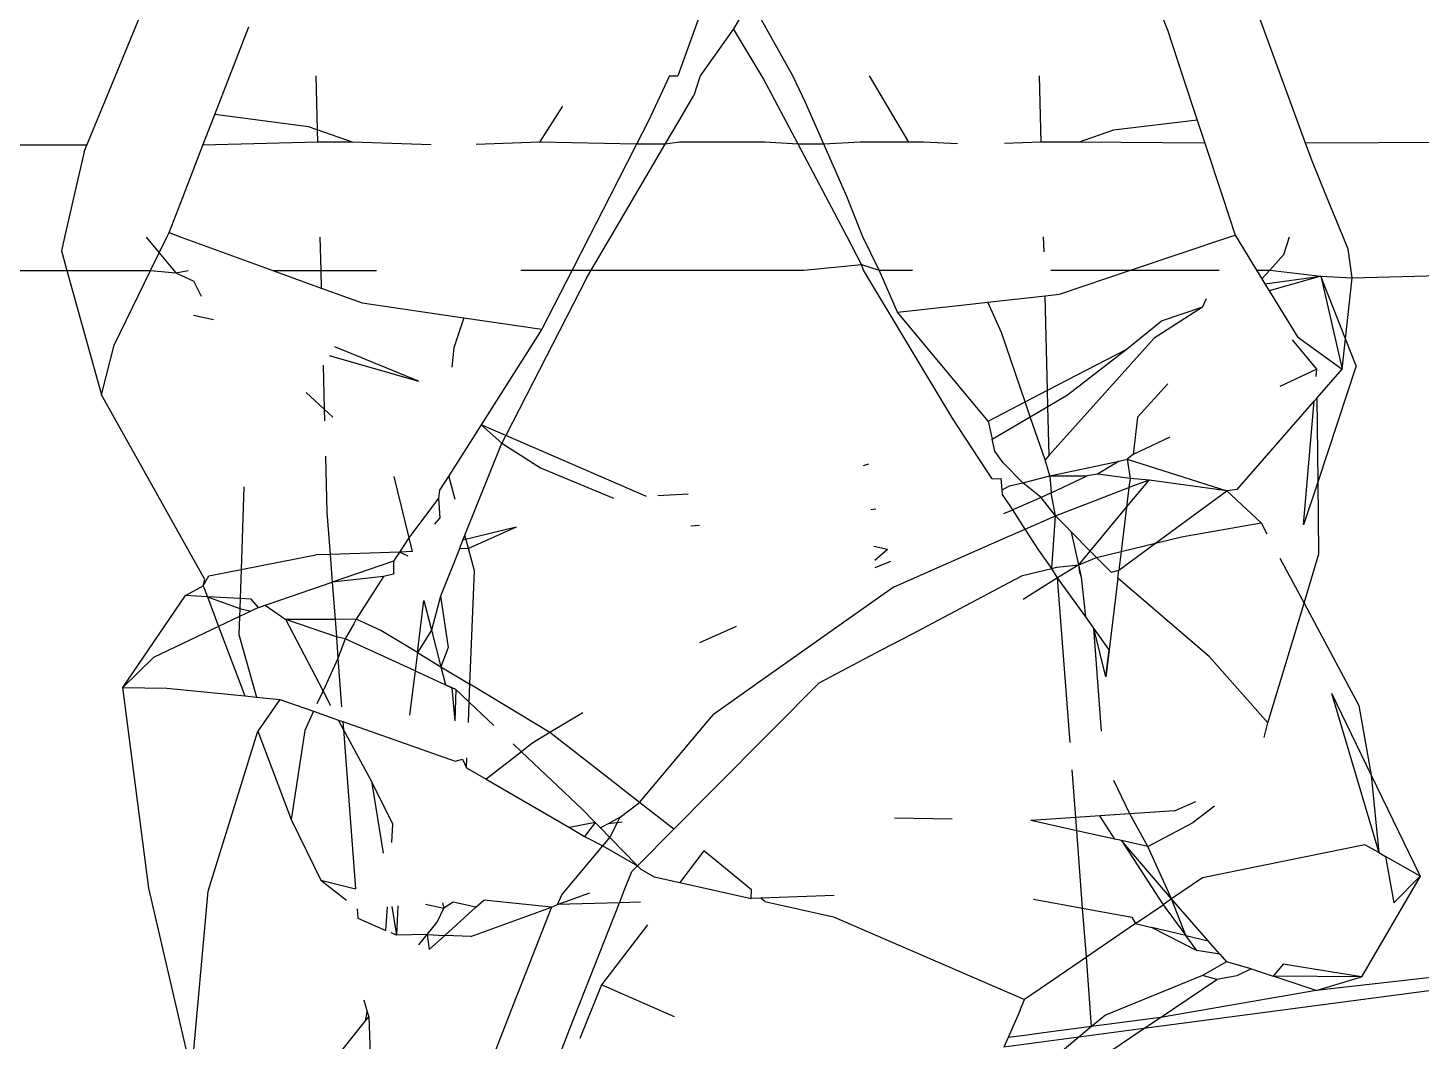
# Model space of a CAD drawing. Header units: inches. Extents: x 3324238 to 135265466, y -1036581 to 20094598.
# Drawn here: x 3354731.2992 to 3354731.6239, y -519086.7821 to -519086.546 of the extents above; entities that cross this region are included whole.
import ezdxf

# ---------------------------------------------------------------- set-up
doc = ezdxf.new("R2010")
doc.units = ezdxf.units.IN
doc.header["$MEASUREMENT"] = 0

msp = doc.modelspace()

# ---------------------------------------------------------------- linework, layer by layer
for p, q in [((3354731.31962, -519086.55722, 0.00267), (3354731.32646, -519086.54055, 0.00267)), ((3354731.4571, -519086.53958, 0.00267), (3354731.45066, -519086.5572, 0.00267)), ((3354731.46764, -519086.53957, 0.00267), (3354731.46364, -519086.54629, 0.00267)), ((3354731.47753, -519086.5572, 0.00267), (3354731.46764, -519086.53957, 0.00267)), ((3354731.56201, -519086.53956, 0.00267), (3354731.5649, -519086.54672, 0.00267)), ((3354731.59126, -519086.55719, 0.00267), (3354731.58482, -519086.53956, 0.00267)), ((3354731.34625, -519086.55722, 0.00267), (3354731.35069, -519086.54577, 0.00267)), ((3354731.46364, -519086.54629, 0.00267), (3354731.45588, -519086.5572, 0.00267)), ((3354731.47062, -519086.55775, 0.00267), (3354731.46364, -519086.54629, 0.00267)), ((3354731.5649, -519086.54672, 0.00267), (3354731.56835, -519086.55719, 0.00267)), ((3354731.31298, -519086.57339, 0.00267), (3354731.31962, -519086.55722, 0.00267)), ((3354731.34277, -519086.56622, 0.00267), (3354731.34625, -519086.55722, 0.00267)), ((3354731.36631, -519086.55722, 0.00267), (3354731.36663, -519086.5698, 0.00267)), ((3354731.44877, -519086.5572, 0.00267), (3354731.44375, -519086.56783, 0.00267)), ((3354731.44877, -519086.5572, 0.00267), (3354731.45066, -519086.5572, 0.00267)), ((3354731.45588, -519086.5572, 0.00267), (3354731.45443, -519086.5618, 0.00267)), ((3354731.47871, -519086.5731, 0.00267), (3354731.47062, -519086.55775, 0.00267)), ((3354731.48046, -519086.56341, 0.00267), (3354731.47753, -519086.5572, 0.00267)), ((3354731.50456, -519086.57265, 0.00267), (3354731.49535, -519086.5572, 0.00267)), ((3354731.5354, -519086.57264, 0.00267), (3354731.53501, -519086.55719, 0.00267)), ((3354731.56835, -519086.55719, 0.00267), (3354731.57176, -519086.56757, 0.00267)), ((3354731.597, -519086.57289, 0.00267), (3354731.59126, -519086.55719, 0.00267)), ((3354731.42382, -519086.5643, 0.00267), (3354731.41847, -519086.57266, 0.00267)), ((3354731.45093, -519086.56774, 0.00267), (3354731.45443, -519086.5618, 0.00267)), ((3354731.48471, -519086.57309, 0.00267), (3354731.48046, -519086.56341, 0.00267)), ((3354731.34001, -519086.57334, 0.00267), (3354731.34277, -519086.56622, 0.00267)), ((3354731.36464, -519086.56911, 0.00267), (3354731.34277, -519086.56622, 0.00267)), ((3354731.44375, -519086.56783, 0.00267), (3354731.44103, -519086.57316, 0.00267)), ((3354731.44775, -519086.57315, 0.00267), (3354731.45093, -519086.56774, 0.00267)), ((3354731.57176, -519086.56757, 0.00267), (3354731.55224, -519086.56989, 0.00267)), ((3354731.57176, -519086.56757, 0.00267), (3354731.57353, -519086.57293, 0.00267)), ((3354731.36663, -519086.5698, 0.00267), (3354731.36464, -519086.56911, 0.00267)), ((3354731.36663, -519086.5698, 0.00267), (3354731.36671, -519086.57267, 0.00267)), ((3354731.37489, -519086.57267, 0.00267), (3354731.36663, -519086.5698, 0.00267)), ((3354731.55224, -519086.56989, 0.00267), (3354731.54421, -519086.57264, 0.00267)), ((3354731.31298, -519086.57339, 0.00267), (3354727.33804, -519086.57319, 0.00267)), ((3354731.31236, -519086.57492, 0.00267), (3354731.31298, -519086.57339, 0.00267)), ((3354731.33536, -519086.58535, 0.00267), (3354731.34001, -519086.57334, 0.00267)), ((3354731.36671, -519086.57267, 0.00267), (3354731.34001, -519086.57334, 0.00267)), ((3354731.37489, -519086.57267, 0.00267), (3354731.36671, -519086.57267, 0.00267)), ((3354731.39317, -519086.57325, 0.00267), (3354731.37489, -519086.57267, 0.00267)), ((3354731.41847, -519086.57266, 0.00267), (3354731.40372, -519086.57323, 0.00267)), ((3354731.44103, -519086.57316, 0.00267), (3354731.41847, -519086.57266, 0.00267)), ((3354731.44103, -519086.57316, 0.00267), (3354731.43481, -519086.58534, 0.00267)), ((3354731.44058, -519086.58534, 0.00267), (3354731.44775, -519086.57315, 0.00267)), ((3354731.44775, -519086.57315, 0.00267), (3354731.44103, -519086.57316, 0.00267)), ((3354731.45105, -519086.57266, 0.00267), (3354731.44775, -519086.57315, 0.00267)), ((3354731.47097, -519086.57265, 0.00267), (3354731.45105, -519086.57266, 0.00267)), ((3354731.47871, -519086.5731, 0.00267), (3354731.47097, -519086.57265, 0.00267)), ((3354731.48471, -519086.57309, 0.00267), (3354731.47871, -519086.5731, 0.00267)), ((3354731.48516, -519086.58533, 0.00267), (3354731.47871, -519086.5731, 0.00267)), ((3354731.49323, -519086.57265, 0.00267), (3354731.48471, -519086.57309, 0.00267)), ((3354731.49009, -519086.58533, 0.00267), (3354731.48471, -519086.57309, 0.00267)), ((3354731.50456, -519086.57265, 0.00267), (3354731.49323, -519086.57265, 0.00267)), ((3354731.50796, -519086.57265, 0.00267), (3354731.50456, -519086.57265, 0.00267)), ((3354731.51591, -519086.57303, 0.00267), (3354731.50796, -519086.57265, 0.00267)), ((3354731.5354, -519086.57264, 0.00267), (3354731.52681, -519086.57301, 0.00267)), ((3354731.54421, -519086.57264, 0.00267), (3354731.5354, -519086.57264, 0.00267)), ((3354731.57353, -519086.57293, 0.00267), (3354731.54421, -519086.57264, 0.00267)), ((3354731.57353, -519086.57293, 0.00267), (3354731.57761, -519086.58532, 0.00267)), ((3354731.66947, -519086.57263, 0.00267), (3354731.597, -519086.57289, 0.00267)), ((3354731.59844, -519086.57682, 0.00267), (3354731.597, -519086.57289, 0.00267)), ((3354731.31236, -519086.57492, 0.00267), (3354731.30994, -519086.58535, 0.00267)), ((3354731.6019, -519086.58532, 0.00267), (3354731.59844, -519086.57682, 0.00267)), ((3354731.30994, -519086.58535, 0.00267), (3354731.30775, -519086.59478, 0.00267)), ((3354731.33212, -519086.59374, 0.00267), (3354731.33536, -519086.58535, 0.00267)), ((3354731.43481, -519086.58534, 0.00267), (3354731.43, -519086.59476, 0.00267)), ((3354731.43504, -519086.59476, 0.00267), (3354731.44058, -519086.58534, 0.00267)), ((3354731.49013, -519086.59475, 0.00267), (3354731.48516, -519086.58533, 0.00267)), ((3354731.49379, -519086.59475, 0.00267), (3354731.49009, -519086.58533, 0.00267)), ((3354731.57761, -519086.58532, 0.00267), (3354731.58058, -519086.59433, 0.00267)), ((3354731.60575, -519086.59474, 0.00267), (3354731.6019, -519086.58532, 0.00267)), ((3354731.33161, -519086.59477, 0.00267), (3354731.33212, -519086.59374, 0.00267)), ((3354731.33212, -519086.59374, 0.00267), (3354731.33496, -519086.59477, 0.00267)), ((3354731.30775, -519086.59478, 0.00267), (3354731.30701, -519086.59796, 0.00267)), ((3354731.32675, -519086.59477, 0.00267), (3354731.32981, -519086.59845, 0.00267)), ((3354731.32981, -519086.59845, 0.00267), (3354731.33161, -519086.59477, 0.00267)), ((3354731.33496, -519086.59477, 0.00267), (3354731.35626, -519086.60253, 0.00267)), ((3354731.36727, -519086.59477, 0.00267), (3354731.36746, -519086.60253, 0.00267)), ((3354731.43, -519086.59476, 0.00267), (3354731.42603, -519086.60252, 0.00267)), ((3354731.43047, -519086.60252, 0.00267), (3354731.43504, -519086.59476, 0.00267)), ((3354731.49349, -519086.60113, 0.00267), (3354731.49013, -519086.59475, 0.00267)), ((3354731.49765, -519086.60251, 0.00267), (3354731.49379, -519086.59475, 0.00267)), ((3354731.53605, -519086.59818, 0.00267), (3354731.53596, -519086.59475, 0.00267)), ((3354731.55623, -519086.60251, 0.00267), (3354731.57935, -519086.59474, 0.00267)), ((3354731.57935, -519086.59474, 0.00267), (3354731.58058, -519086.59433, 0.00267)), ((3354731.58058, -519086.59433, 0.00267), (3354731.58559, -519086.6025, 0.00267)), ((3354731.59194, -519086.59885, 0.00267), (3354731.59325, -519086.59474, 0.00267)), ((3354731.60692, -519086.5976, 0.00267), (3354731.60575, -519086.59474, 0.00267)), ((3354731.30701, -519086.59796, 0.00267), (3354731.30829, -519086.60254, 0.00267)), ((3354731.32782, -519086.60254, 0.00267), (3354731.32981, -519086.59845, 0.00267)), ((3354731.32981, -519086.59845, 0.00267), (3354731.33369, -519086.6031, 0.00267)), ((3354731.59194, -519086.59885, 0.00267), (3354731.58865, -519086.6025, 0.00267)), ((3354731.60786, -519086.60429, 0.00267), (3354731.60692, -519086.5976, 0.00267)), ((3354727.33879, -519086.60306, 0.00267), (3354731.30829, -519086.60254, 0.00267)), ((3354731.30829, -519086.60254, 0.00267), (3354731.31637, -519086.63157, 0.00267)), ((3354731.30829, -519086.60254, 0.00267), (3354731.32782, -519086.60254, 0.00267)), ((3354731.31929, -519086.61997, 0.00267), (3354731.32782, -519086.60254, 0.00267)), ((3354731.32782, -519086.60254, 0.00267), (3354731.33369, -519086.6031, 0.00267)), ((3354731.33369, -519086.6031, 0.00267), (3354731.3366, -519086.60253, 0.00267)), ((3354731.33369, -519086.6031, 0.00267), (3354731.33787, -519086.60503, 0.00267)), ((3354731.35626, -519086.60253, 0.00267), (3354731.36746, -519086.60253, 0.00267)), ((3354731.35626, -519086.60253, 0.00267), (3354731.36757, -519086.60665, 0.00267)), ((3354731.36746, -519086.60253, 0.00267), (3354731.36757, -519086.60665, 0.00267)), ((3354731.36746, -519086.60253, 0.00267), (3354731.38043, -519086.60253, 0.00267)), ((3354731.41413, -519086.60252, 0.00267), (3354731.42603, -519086.60252, 0.00267)), ((3354731.42603, -519086.60252, 0.00267), (3354731.41901, -519086.61627, 0.00267)), ((3354731.42603, -519086.60252, 0.00267), (3354731.43047, -519086.60252, 0.00267)), ((3354731.42941, -519086.60433, 0.00267), (3354731.43047, -519086.60252, 0.00267)), ((3354731.43047, -519086.60252, 0.00267), (3354731.45181, -519086.60252, 0.00267)), ((3354731.45181, -519086.60252, 0.00267), (3354731.48004, -519086.60252, 0.00267)), ((3354731.48004, -519086.60252, 0.00267), (3354731.49349, -519086.60113, 0.00267)), ((3354731.49399, -519086.60251, 0.00267), (3354731.49349, -519086.60113, 0.00267)), ((3354731.49349, -519086.60113, 0.00267), (3354731.49765, -519086.60251, 0.00267)), ((3354731.51482, -519086.63716, 0.00267), (3354731.49399, -519086.60251, 0.00267)), ((3354731.50193, -519086.61225, 0.00267), (3354731.49765, -519086.60251, 0.00267)), ((3354731.49765, -519086.60251, 0.00267), (3354731.5054, -519086.60251, 0.00267)), ((3354731.53764, -519086.60251, 0.00267), (3354731.55623, -519086.60251, 0.00267)), ((3354731.53968, -519086.60806, 0.00267), (3354731.55623, -519086.60251, 0.00267)), ((3354731.55623, -519086.60251, 0.00267), (3354731.57687, -519086.6025, 0.00267)), ((3354731.58559, -519086.6025, 0.00267), (3354731.58865, -519086.6025, 0.00267)), ((3354731.58559, -519086.6025, 0.00267), (3354731.58683, -519086.60452, 0.00267)), ((3354731.58683, -519086.60452, 0.00267), (3354731.58865, -519086.6025, 0.00267)), ((3354731.58753, -519086.60566, 0.00267), (3354731.60057, -519086.6039, 0.00267)), ((3354731.60057, -519086.6039, 0.00267), (3354731.58853, -519086.60728, 0.00267)), ((3354731.58865, -519086.6025, 0.00267), (3354731.60057, -519086.6039, 0.00267)), ((3354731.60057, -519086.6039, 0.00267), (3354731.60554, -519086.62558, 0.00267)), ((3354731.60632, -519086.61846, 0.00267), (3354731.60057, -519086.6039, 0.00267)), ((3354731.60057, -519086.6039, 0.00267), (3354731.60786, -519086.60429, 0.00267)), ((3354731.60786, -519086.60429, 0.00267), (3354731.67088, -519086.60249, 0.00267)), ((3354731.33971, -519086.60864, 0.00267), (3354731.33787, -519086.60503, 0.00267)), ((3354731.36757, -519086.60665, 0.00267), (3354731.37713, -519086.61013, 0.00267)), ((3354731.42941, -519086.60433, 0.00267), (3354731.4106, -519086.64101, 0.00267)), ((3354731.58683, -519086.60452, 0.00267), (3354731.58753, -519086.60566, 0.00267)), ((3354731.58753, -519086.60566, 0.00267), (3354731.58853, -519086.60728, 0.00267)), ((3354731.60632, -519086.61846, 0.00267), (3354731.60786, -519086.60429, 0.00267)), ((3354731.37713, -519086.61013, 0.00267), (3354731.40084, -519086.61361, 0.00267)), ((3354731.51674, -519086.61061, 0.00267), (3354731.52293, -519086.60992, 0.00267)), ((3354731.52293, -519086.60992, 0.00267), (3354731.53631, -519086.60844, 0.00267)), ((3354731.52611, -519086.61701, 0.00267), (3354731.52293, -519086.60992, 0.00267)), ((3354731.53631, -519086.60844, 0.00267), (3354731.53968, -519086.60806, 0.00267)), ((3354731.53687, -519086.63046, 0.00267), (3354731.53631, -519086.60844, 0.00267)), ((3354731.57297, -519086.61109, 0.00267), (3354731.57388, -519086.60907, 0.00267)), ((3354731.58853, -519086.60728, 0.00267), (3354731.59512, -519086.61802, 0.00267)), ((3354731.34246, -519086.61405, 0.00267), (3354731.33781, -519086.61307, 0.00267)), ((3354731.40084, -519086.61361, 0.00267), (3354731.39848, -519086.62057, 0.00267)), ((3354731.40084, -519086.61361, 0.00267), (3354731.41901, -519086.61627, 0.00267)), ((3354731.50193, -519086.61225, 0.00267), (3354731.51674, -519086.61061, 0.00267)), ((3354731.523, -519086.63765, 0.00267), (3354731.50193, -519086.61225, 0.00267)), ((3354731.57297, -519086.61109, 0.00267), (3354731.56171, -519086.61836, 0.00267)), ((3354731.57297, -519086.61109, 0.00267), (3354731.56332, -519086.61435, 0.00267)), ((3354731.41901, -519086.61627, 0.00267), (3354731.40489, -519086.63854, 0.00267)), ((3354731.55516, -519086.62098, 0.00267), (3354731.56332, -519086.61435, 0.00267)), ((3354731.31637, -519086.63157, 0.00267), (3354731.31929, -519086.61997, 0.00267)), ((3354731.53165, -519086.63316, 0.00267), (3354731.52611, -519086.61701, 0.00267)), ((3354731.56171, -519086.61836, 0.00267), (3354731.53725, -519086.64563, 0.00267)), ((3354731.59964, -519086.62559, 0.00267), (3354731.59392, -519086.61872, 0.00267)), ((3354731.59512, -519086.61802, 0.00267), (3354731.60554, -519086.62558, 0.00267)), ((3354731.60554, -519086.62558, 0.00267), (3354731.60632, -519086.61846, 0.00267)), ((3354731.60881, -519086.62479, 0.00267), (3354731.60632, -519086.61846, 0.00267)), ((3354731.36945, -519086.62237, 0.00267), (3354731.39028, -519086.62835, 0.00267)), ((3354731.39028, -519086.62835, 0.00267), (3354731.37072, -519086.62035, 0.00267)), ((3354731.39848, -519086.62057, 0.00267), (3354731.39802, -519086.6251, 0.00267)), ((3354731.53687, -519086.63046, 0.00267), (3354731.55516, -519086.62098, 0.00267)), ((3354731.54152, -519086.63155, 0.00267), (3354731.55516, -519086.62098, 0.00267)), ((3354731.36802, -519086.62465, 0.00267), (3354731.36828, -519086.63491, 0.00267)), ((3354731.59964, -519086.62559, 0.00267), (3354731.59099, -519086.62957, 0.00267)), ((3354731.5995, -519086.62723, 0.00267), (3354731.59964, -519086.62559, 0.00267)), ((3354731.59971, -519086.63225, 0.00267), (3354731.60554, -519086.62558, 0.00267)), ((3354731.60881, -519086.62479, 0.00267), (3354731.59992, -519086.65168, 0.00267)), ((3354731.55785, -519086.63673, 0.00267), (3354731.56487, -519086.62894, 0.00267)), ((3354731.34041, -519086.67455, 0.00267), (3354731.31637, -519086.63157, 0.00267)), ((3354731.36828, -519086.63491, 0.00267), (3354731.36403, -519086.631, 0.00267)), ((3354731.53165, -519086.63316, 0.00267), (3354731.53687, -519086.63046, 0.00267)), ((3354731.53696, -519086.63422, 0.00267), (3354731.53687, -519086.63046, 0.00267)), ((3354731.53696, -519086.63422, 0.00267), (3354731.54152, -519086.63155, 0.00267)), ((3354731.58103, -519086.65363, 0.00267), (3354731.59901, -519086.63305, 0.00267)), ((3354731.59656, -519086.66182, 0.00267), (3354731.59901, -519086.63305, 0.00267)), ((3354731.59901, -519086.63305, 0.00267), (3354731.59971, -519086.63225, 0.00267)), ((3354731.59992, -519086.65168, 0.00267), (3354731.59971, -519086.63225, 0.00267)), ((3354731.36828, -519086.63491, 0.00267), (3354731.36835, -519086.63757, 0.00267)), ((3354731.37029, -519086.63675, 0.00267), (3354731.36828, -519086.63491, 0.00267)), ((3354731.523, -519086.63765, 0.00267), (3354731.53165, -519086.63316, 0.00267)), ((3354731.53285, -519086.63663, 0.00267), (3354731.53165, -519086.63316, 0.00267)), ((3354731.53285, -519086.63663, 0.00267), (3354731.53696, -519086.63422, 0.00267)), ((3354731.53725, -519086.64563, 0.00267), (3354731.53696, -519086.63422, 0.00267)), ((3354731.40489, -519086.63854, 0.00267), (3354731.39735, -519086.65044, 0.00267)), ((3354731.40489, -519086.63854, 0.00267), (3354731.40969, -519086.64279, 0.00267)), ((3354731.4106, -519086.64101, 0.00267), (3354731.40489, -519086.63854, 0.00267)), ((3354731.52399, -519086.65113, 0.00267), (3354731.51482, -519086.63716, 0.00267)), ((3354731.523, -519086.63765, 0.00267), (3354731.52396, -519086.64184, 0.00267)), ((3354731.52396, -519086.64184, 0.00267), (3354731.53285, -519086.63663, 0.00267)), ((3354731.5363, -519086.64669, 0.00267), (3354731.53285, -519086.63663, 0.00267)), ((3354731.55785, -519086.63673, 0.00267), (3354731.55679, -519086.64543, 0.00267)), ((3354731.40107, -519086.66423, 0.00267), (3354731.40969, -519086.64279, 0.00267)), ((3354731.4106, -519086.64101, 0.00267), (3354731.40969, -519086.64279, 0.00267)), ((3354731.40969, -519086.64279, 0.00267), (3354731.41869, -519086.64854, 0.00267)), ((3354731.4434, -519086.65521, 0.00267), (3354731.4106, -519086.64101, 0.00267)), ((3354731.52461, -519086.64463, 0.00267), (3354731.52396, -519086.64184, 0.00267)), ((3354731.56539, -519086.6414, 0.00267), (3354731.55679, -519086.64543, 0.00267)), ((3354731.36856, -519086.64585, 0.00267), (3354731.36889, -519086.65899, 0.00267)), ((3354731.52656, -519086.64741, 0.00267), (3354731.52461, -519086.64463, 0.00267)), ((3354731.53725, -519086.64563, 0.00267), (3354731.5363, -519086.64669, 0.00267)), ((3354731.55679, -519086.64543, 0.00267), (3354731.55541, -519086.64655, 0.00267)), ((3354731.41869, -519086.64854, 0.00267), (3354731.43573, -519086.6556, 0.00267)), ((3354731.49513, -519086.64766, 0.00267), (3354731.49389, -519086.64808, 0.00267)), ((3354731.53114, -519086.65204, 0.00267), (3354731.52656, -519086.64741, 0.00267)), ((3354731.53737, -519086.65045, 0.00267), (3354731.5363, -519086.64669, 0.00267)), ((3354731.53737, -519086.65045, 0.00267), (3354731.55352, -519086.64697, 0.00267)), ((3354731.55352, -519086.64697, 0.00267), (3354731.54852, -519086.65006, 0.00267)), ((3354731.55352, -519086.64697, 0.00267), (3354731.55541, -519086.64655, 0.00267)), ((3354731.55541, -519086.64655, 0.00267), (3354731.55611, -519086.65103, 0.00267)), ((3354731.55541, -519086.64655, 0.00267), (3354731.57865, -519086.65389, 0.00267)), ((3354731.38449, -519086.6506, 0.00267), (3354731.38796, -519086.66484, 0.00267)), ((3354731.39735, -519086.65044, 0.00267), (3354731.39512, -519086.65376, 0.00267)), ((3354731.39882, -519086.6559, 0.00267), (3354731.39735, -519086.65044, 0.00267)), ((3354731.52399, -519086.65113, 0.00267), (3354731.52609, -519086.65102, 0.00267)), ((3354731.52629, -519086.65365, 0.00267), (3354731.52609, -519086.65102, 0.00267)), ((3354731.52798, -519086.65276, 0.00267), (3354731.53114, -519086.65204, 0.00267)), ((3354731.53114, -519086.65204, 0.00267), (3354731.53737, -519086.65045, 0.00267)), ((3354731.53539, -519086.65549, 0.00267), (3354731.53114, -519086.65204, 0.00267)), ((3354731.53737, -519086.65045, 0.00267), (3354731.54612, -519086.65045, 0.00267)), ((3354731.53737, -519086.65045, 0.00267), (3354731.53768, -519086.65441, 0.00267)), ((3354731.53768, -519086.65441, 0.00267), (3354731.54612, -519086.65045, 0.00267)), ((3354731.54852, -519086.65006, 0.00267), (3354731.54612, -519086.65045, 0.00267)), ((3354731.55611, -519086.65103, 0.00267), (3354731.54852, -519086.65006, 0.00267)), ((3354731.5553, -519086.65769, 0.00267), (3354731.56053, -519086.65139, 0.00267)), ((3354731.55611, -519086.65103, 0.00267), (3354731.55585, -519086.65317, 0.00267)), ((3354731.56053, -519086.65139, 0.00267), (3354731.55585, -519086.65317, 0.00267)), ((3354731.56053, -519086.65139, 0.00267), (3354731.55611, -519086.65103, 0.00267)), ((3354731.57865, -519086.65389, 0.00267), (3354731.56053, -519086.65139, 0.00267)), ((3354731.59992, -519086.65168, 0.00267), (3354731.59656, -519086.66182, 0.00267)), ((3354731.6001, -519086.66861, 0.00267), (3354731.59992, -519086.65168, 0.00267)), ((3354731.34957, -519086.65294, 0.00267), (3354731.34891, -519086.67226, 0.00267)), ((3354731.39493, -519086.6556, 0.00267), (3354731.38796, -519086.66484, 0.00267)), ((3354731.39512, -519086.65376, 0.00267), (3354731.39493, -519086.6556, 0.00267)), ((3354731.39493, -519086.6556, 0.00267), (3354731.39523, -519086.66024, 0.00267)), ((3354731.45313, -519086.65472, 0.00267), (3354731.44607, -519086.65508, 0.00267)), ((3354731.52629, -519086.65365, 0.00267), (3354731.52798, -519086.65276, 0.00267)), ((3354731.52637, -519086.65476, 0.00267), (3354731.52629, -519086.65365, 0.00267)), ((3354731.52874, -519086.65836, 0.00267), (3354731.52637, -519086.65476, 0.00267)), ((3354731.53539, -519086.65549, 0.00267), (3354731.52874, -519086.65836, 0.00267)), ((3354731.53768, -519086.65441, 0.00267), (3354731.53539, -519086.65549, 0.00267)), ((3354731.53871, -519086.6597, 0.00267), (3354731.53539, -519086.65549, 0.00267)), ((3354731.53871, -519086.6597, 0.00267), (3354731.53768, -519086.65441, 0.00267)), ((3354731.53871, -519086.6597, 0.00267), (3354731.55585, -519086.65317, 0.00267)), ((3354731.55585, -519086.65317, 0.00267), (3354731.5553, -519086.65769, 0.00267)), ((3354731.56202, -519086.66609, 0.00267), (3354731.57865, -519086.65389, 0.00267)), ((3354731.58103, -519086.65363, 0.00267), (3354731.57865, -519086.65389, 0.00267)), ((3354731.58662, -519086.66138, 0.00267), (3354731.57865, -519086.65389, 0.00267)), ((3354731.36889, -519086.65899, 0.00267), (3354731.36963, -519086.66874, 0.00267)), ((3354731.49569, -519086.65824, 0.00267), (3354731.49685, -519086.65814, 0.00267)), ((3354731.52671, -519086.65921, 0.00267), (3354731.52874, -519086.65836, 0.00267)), ((3354731.53166, -519086.66282, 0.00267), (3354731.52874, -519086.65836, 0.00267)), ((3354731.54681, -519086.66793, 0.00267), (3354731.5553, -519086.65769, 0.00267)), ((3354731.5553, -519086.65769, 0.00267), (3354731.55404, -519086.66804, 0.00267)), ((3354731.39403, -519086.66168, 0.00267), (3354731.39523, -519086.66024, 0.00267)), ((3354731.41299, -519086.66237, 0.00267), (3354731.4006, -519086.66539, 0.00267)), ((3354731.41299, -519086.66237, 0.00267), (3354731.40192, -519086.66736, 0.00267)), ((3354731.45369, -519086.66206, 0.00267), (3354731.45573, -519086.66188, 0.00267)), ((3354731.53166, -519086.66282, 0.00267), (3354731.53871, -519086.6597, 0.00267)), ((3354731.53789, -519086.67199, 0.00267), (3354731.53871, -519086.6597, 0.00267)), ((3354731.54105, -519086.66209, 0.00267), (3354731.53871, -519086.6597, 0.00267)), ((3354731.54245, -519086.66351, 0.00267), (3354731.54105, -519086.66209, 0.00267)), ((3354731.56806, -519086.66461, 0.00267), (3354731.58662, -519086.66138, 0.00267)), ((3354731.58662, -519086.66138, 0.00267), (3354731.58799, -519086.66393, 0.00267)), ((3354731.38796, -519086.66484, 0.00267), (3354731.38581, -519086.66817, 0.00267)), ((3354731.38796, -519086.66484, 0.00267), (3354731.38875, -519086.66807, 0.00267)), ((3354731.39978, -519086.66745, 0.00267), (3354731.4006, -519086.66539, 0.00267)), ((3354731.4006, -519086.66539, 0.00267), (3354731.40107, -519086.66423, 0.00267)), ((3354731.40192, -519086.66736, 0.00267), (3354731.40107, -519086.66423, 0.00267)), ((3354731.50114, -519086.6763, 0.00267), (3354731.52714, -519086.66481, 0.00267)), ((3354731.52714, -519086.66481, 0.00267), (3354731.53166, -519086.66282, 0.00267)), ((3354731.53487, -519086.66771, 0.00267), (3354731.53166, -519086.66282, 0.00267)), ((3354731.54681, -519086.66793, 0.00267), (3354731.54245, -519086.66351, 0.00267)), ((3354731.54416, -519086.67113, 0.00267), (3354731.54245, -519086.66351, 0.00267)), ((3354731.56202, -519086.66609, 0.00267), (3354731.56806, -519086.66461, 0.00267)), ((3354731.34891, -519086.67226, 0.00267), (3354731.36634, -519086.66885, 0.00267)), ((3354731.36963, -519086.66874, 0.00267), (3354731.36634, -519086.66885, 0.00267)), ((3354731.38581, -519086.66817, 0.00267), (3354731.36963, -519086.66874, 0.00267)), ((3354731.36963, -519086.66874, 0.00267), (3354731.37013, -519086.67522, 0.00267)), ((3354731.38581, -519086.66817, 0.00267), (3354731.38441, -519086.67033, 0.00267)), ((3354731.38875, -519086.66807, 0.00267), (3354731.38581, -519086.66817, 0.00267)), ((3354731.38784, -519086.66916, 0.00267), (3354731.38581, -519086.66817, 0.00267)), ((3354731.39978, -519086.66745, 0.00267), (3354731.39536, -519086.67844, 0.00267)), ((3354731.40192, -519086.66736, 0.00267), (3354731.39978, -519086.66745, 0.00267)), ((3354731.40331, -519086.67255, 0.00267), (3354731.40192, -519086.66736, 0.00267)), ((3354731.49634, -519086.66681, 0.00267), (3354731.49955, -519086.6675, 0.00267)), ((3354731.49658, -519086.67005, 0.00267), (3354731.49955, -519086.6675, 0.00267)), ((3354731.53789, -519086.67199, 0.00267), (3354731.53487, -519086.66771, 0.00267)), ((3354731.54416, -519086.67113, 0.00267), (3354731.54681, -519086.66793, 0.00267)), ((3354731.54831, -519086.66944, 0.00267), (3354731.54681, -519086.66793, 0.00267)), ((3354731.54831, -519086.66944, 0.00267), (3354731.55404, -519086.66804, 0.00267)), ((3354731.5535, -519086.67241, 0.00267), (3354731.56202, -519086.66609, 0.00267)), ((3354731.55404, -519086.66804, 0.00267), (3354731.5535, -519086.67241, 0.00267)), ((3354731.55404, -519086.66804, 0.00267), (3354731.56202, -519086.66609, 0.00267)), ((3354731.59664, -519086.68005, 0.00267), (3354731.6001, -519086.66861, 0.00267)), ((3354731.38441, -519086.67033, 0.00267), (3354731.37013, -519086.67522, 0.00267)), ((3354731.38441, -519086.67033, 0.00267), (3354731.38442, -519086.67329, 0.00267)), ((3354731.49672, -519086.6718, 0.00267), (3354731.50034, -519086.67027, 0.00267)), ((3354731.53104, -519086.67367, 0.00267), (3354731.53789, -519086.67199, 0.00267)), ((3354731.53789, -519086.67199, 0.00267), (3354731.539, -519086.67172, 0.00267)), ((3354731.53919, -519086.67422, 0.00267), (3354731.53789, -519086.67199, 0.00267)), ((3354731.539, -519086.67172, 0.00267), (3354731.54416, -519086.67113, 0.00267)), ((3354731.54416, -519086.67113, 0.00267), (3354731.53919, -519086.67422, 0.00267)), ((3354731.54416, -519086.67113, 0.00267), (3354731.54831, -519086.66944, 0.00267)), ((3354731.54441, -519086.67296, 0.00267), (3354731.54416, -519086.67113, 0.00267)), ((3354731.54475, -519086.67404, 0.00267), (3354731.54416, -519086.67113, 0.00267)), ((3354731.55168, -519086.67286, 0.00267), (3354731.54831, -519086.66944, 0.00267)), ((3354731.59103, -519086.66959, 0.00267), (3354731.59664, -519086.68005, 0.00267)), ((3354731.34009, -519086.67602, 0.00267), (3354731.34138, -519086.67373, 0.00267)), ((3354731.34009, -519086.67602, 0.00267), (3354731.34041, -519086.67455, 0.00267)), ((3354731.34138, -519086.67373, 0.00267), (3354731.34891, -519086.67226, 0.00267)), ((3354731.34891, -519086.67226, 0.00267), (3354731.34869, -519086.67902, 0.00267)), ((3354731.35293, -519086.6811, 0.00267), (3354731.37013, -519086.67522, 0.00267)), ((3354731.38213, -519086.67386, 0.00267), (3354731.37013, -519086.67522, 0.00267)), ((3354731.37013, -519086.67522, 0.00267), (3354731.37079, -519086.68387, 0.00267)), ((3354731.38213, -519086.67386, 0.00267), (3354731.3757, -519086.68382, 0.00267)), ((3354731.38442, -519086.67329, 0.00267), (3354731.38213, -519086.67386, 0.00267)), ((3354731.40223, -519086.69898, 0.00267), (3354731.40331, -519086.67255, 0.00267)), ((3354731.50523, -519086.68727, 0.00267), (3354731.52794, -519086.6753, 0.00267)), ((3354731.52794, -519086.6753, 0.00267), (3354731.53104, -519086.67367, 0.00267)), ((3354731.53919, -519086.67422, 0.00267), (3354731.53115, -519086.6792, 0.00267)), ((3354731.54582, -519086.68325, 0.00267), (3354731.53919, -519086.67422, 0.00267)), ((3354731.54211, -519086.71256, 0.00267), (3354731.53919, -519086.67422, 0.00267)), ((3354731.54475, -519086.67404, 0.00267), (3354731.54441, -519086.67296, 0.00267)), ((3354731.54582, -519086.68325, 0.00267), (3354731.54475, -519086.67404, 0.00267)), ((3354731.55328, -519086.67423, 0.00267), (3354731.55124, -519086.69095, 0.00267)), ((3354731.55168, -519086.67286, 0.00267), (3354731.5535, -519086.67241, 0.00267)), ((3354731.55328, -519086.67423, 0.00267), (3354731.5535, -519086.67241, 0.00267)), ((3354731.57464, -519086.69258, 0.00267), (3354731.55328, -519086.67423, 0.00267)), ((3354731.3213, -519086.69973, 0.00267), (3354731.33594, -519086.6783, 0.00267)), ((3354731.33594, -519086.6783, 0.00267), (3354731.34009, -519086.67602, 0.00267)), ((3354731.34106, -519086.67859, 0.00267), (3354731.33594, -519086.6783, 0.00267)), ((3354731.34009, -519086.67602, 0.00267), (3354731.34106, -519086.67859, 0.00267)), ((3354731.34869, -519086.67902, 0.00267), (3354731.34106, -519086.67859, 0.00267)), ((3354731.34106, -519086.67859, 0.00267), (3354731.34861, -519086.68132, 0.00267)), ((3354731.34106, -519086.67859, 0.00267), (3354731.34366, -519086.68551, 0.00267)), ((3354731.39536, -519086.67844, 0.00267), (3354731.3933, -519086.68641, 0.00267)), ((3354731.39536, -519086.67844, 0.00267), (3354731.39717, -519086.69042, 0.00267)), ((3354731.50114, -519086.6763, 0.00267), (3354731.49727, -519086.67903, 0.00267)), ((3354731.34861, -519086.68132, 0.00267), (3354731.34855, -519086.68319, 0.00267)), ((3354731.34869, -519086.67902, 0.00267), (3354731.34861, -519086.68132, 0.00267)), ((3354731.34861, -519086.68132, 0.00267), (3354731.35118, -519086.68193, 0.00267)), ((3354731.35124, -519086.67917, 0.00267), (3354731.34869, -519086.67902, 0.00267)), ((3354731.35293, -519086.6811, 0.00267), (3354731.35118, -519086.68193, 0.00267)), ((3354731.35293, -519086.6811, 0.00267), (3354731.35124, -519086.67917, 0.00267)), ((3354731.35293, -519086.6811, 0.00267), (3354731.35452, -519086.68055, 0.00267)), ((3354731.35452, -519086.68055, 0.00267), (3354731.35931, -519086.68386, 0.00267)), ((3354731.39001, -519086.6916, 0.00267), (3354731.39152, -519086.67949, 0.00267)), ((3354731.39152, -519086.67949, 0.00267), (3354731.3933, -519086.68641, 0.00267)), ((3354731.49727, -519086.67903, 0.00267), (3354731.46915, -519086.69883, 0.00267)), ((3354731.58821, -519086.70796, 0.00267), (3354731.59664, -519086.68005, 0.00267)), ((3354731.59664, -519086.68005, 0.00267), (3354731.60945, -519086.70392, 0.00267)), ((3354731.34855, -519086.68319, 0.00267), (3354731.34366, -519086.68551, 0.00267)), ((3354731.34855, -519086.68319, 0.00267), (3354731.3484, -519086.68741, 0.00267)), ((3354731.35118, -519086.68193, 0.00267), (3354731.34855, -519086.68319, 0.00267)), ((3354731.36801, -519086.7005, 0.00267), (3354731.35931, -519086.68386, 0.00267)), ((3354731.37079, -519086.68387, 0.00267), (3354731.35931, -519086.68386, 0.00267)), ((3354731.3711, -519086.68793, 0.00267), (3354731.35931, -519086.68386, 0.00267)), ((3354731.3757, -519086.68382, 0.00267), (3354731.37079, -519086.68387, 0.00267)), ((3354731.37079, -519086.68387, 0.00267), (3354731.3711, -519086.68793, 0.00267)), ((3354731.37519, -519086.68493, 0.00267), (3354731.37315, -519086.68841, 0.00267)), ((3354731.3757, -519086.68382, 0.00267), (3354731.37519, -519086.68493, 0.00267)), ((3354731.38147, -519086.68644, 0.00267), (3354731.3757, -519086.68382, 0.00267)), ((3354731.54768, -519086.68589, 0.00267), (3354731.54582, -519086.68325, 0.00267)), ((3354731.34366, -519086.68551, 0.00267), (3354731.32847, -519086.69276, 0.00267)), ((3354731.34366, -519086.68551, 0.00267), (3354731.34974, -519086.70169, 0.00267)), ((3354731.3484, -519086.68741, 0.00267), (3354731.35251, -519086.70197, 0.00267)), ((3354731.3711, -519086.68793, 0.00267), (3354731.37148, -519086.69297, 0.00267)), ((3354731.37315, -519086.68841, 0.00267), (3354731.3711, -519086.68793, 0.00267)), ((3354731.39001, -519086.6916, 0.00267), (3354731.38147, -519086.68644, 0.00267)), ((3354731.3933, -519086.68641, 0.00267), (3354731.39001, -519086.6916, 0.00267)), ((3354731.3933, -519086.68641, 0.00267), (3354731.39547, -519086.6949, 0.00267)), ((3354731.46432, -519086.68552, 0.00267), (3354731.45577, -519086.68934, 0.00267)), ((3354731.49818, -519086.69099, 0.00267), (3354731.50523, -519086.68727, 0.00267)), ((3354731.55048, -519086.69722, 0.00267), (3354731.54768, -519086.68589, 0.00267)), ((3354731.54946, -519086.70995, 0.00267), (3354731.54768, -519086.68589, 0.00267)), ((3354731.55124, -519086.69095, 0.00267), (3354731.54768, -519086.68589, 0.00267)), ((3354731.37315, -519086.68841, 0.00267), (3354731.37148, -519086.69297, 0.00267)), ((3354731.38947, -519086.69588, 0.00267), (3354731.37315, -519086.68841, 0.00267)), ((3354731.39001, -519086.6916, 0.00267), (3354731.38947, -519086.69588, 0.00267)), ((3354731.39001, -519086.6916, 0.00267), (3354731.39547, -519086.6949, 0.00267)), ((3354731.39717, -519086.69042, 0.00267), (3354731.39547, -519086.6949, 0.00267)), ((3354731.48366, -519086.69864, 0.00267), (3354731.49818, -519086.69099, 0.00267)), ((3354731.55124, -519086.69095, 0.00267), (3354731.55048, -519086.69722, 0.00267)), ((3354731.55048, -519086.69722, 0.00267), (3354731.55124, -519086.69095, 0.00267)), ((3354731.32847, -519086.69276, 0.00267), (3354731.3213, -519086.69973, 0.00267)), ((3354731.37148, -519086.69297, 0.00267), (3354731.36801, -519086.7005, 0.00267)), ((3354731.37148, -519086.69297, 0.00267), (3354731.37234, -519086.70428, 0.00267)), ((3354731.58821, -519086.70796, 0.00267), (3354731.57464, -519086.69258, 0.00267)), ((3354731.38947, -519086.69588, 0.00267), (3354731.38817, -519086.70622, 0.00267)), ((3354731.38947, -519086.69588, 0.00267), (3354731.39656, -519086.69913, 0.00267)), ((3354731.39547, -519086.6949, 0.00267), (3354731.39656, -519086.69913, 0.00267)), ((3354731.39547, -519086.6949, 0.00267), (3354731.40223, -519086.69898, 0.00267)), ((3354731.3213, -519086.69973, 0.00267), (3354731.33162, -519086.69989, 0.00267)), ((3354731.3274, -519086.74653, 0.00267), (3354731.3213, -519086.69973, 0.00267)), ((3354731.33162, -519086.69989, 0.00267), (3354731.34974, -519086.70169, 0.00267)), ((3354731.36801, -519086.7005, 0.00267), (3354731.36659, -519086.70357, 0.00267)), ((3354731.36982, -519086.70397, 0.00267), (3354731.36801, -519086.7005, 0.00267)), ((3354731.39656, -519086.69913, 0.00267), (3354731.39801, -519086.69979, 0.00267)), ((3354731.39893, -519086.70022, 0.00267), (3354731.39656, -519086.69913, 0.00267)), ((3354731.39801, -519086.69979, 0.00267), (3354731.3987, -519086.70751, 0.00267)), ((3354731.39893, -519086.70022, 0.00267), (3354731.3987, -519086.70751, 0.00267)), ((3354731.40206, -519086.70317, 0.00267), (3354731.39893, -519086.70022, 0.00267)), ((3354731.40206, -519086.70317, 0.00267), (3354731.40223, -519086.69898, 0.00267)), ((3354731.42084, -519086.71022, 0.00267), (3354731.40223, -519086.69898, 0.00267)), ((3354731.46915, -519086.69883, 0.00267), (3354731.45899, -519086.706, 0.00267)), ((3354731.47299, -519086.70938, 0.00267), (3354731.48366, -519086.69864, 0.00267)), ((3354731.60306, -519086.70107, 0.00267), (3354731.61231, -519086.72016, 0.00267)), ((3354731.60306, -519086.70107, 0.00267), (3354731.61407, -519086.7382, 0.00267)), ((3354731.34974, -519086.70169, 0.00267), (3354731.35251, -519086.70197, 0.00267)), ((3354731.35251, -519086.70197, 0.00267), (3354731.35796, -519086.70252, 0.00267)), ((3354731.35796, -519086.70252, 0.00267), (3354731.35283, -519086.70991, 0.00267)), ((3354731.35796, -519086.70252, 0.00267), (3354731.3658, -519086.70528, 0.00267)), ((3354731.40187, -519086.7079, 0.00267), (3354731.40206, -519086.70317, 0.00267)), ((3354731.40784, -519086.70863, 0.00267), (3354731.40206, -519086.70317, 0.00267)), ((3354731.60945, -519086.70392, 0.00267), (3354731.61231, -519086.72016, 0.00267)), ((3354731.3658, -519086.70528, 0.00267), (3354731.36372, -519086.70979, 0.00267)), ((3354731.3658, -519086.70528, 0.00267), (3354731.37157, -519086.70731, 0.00267)), ((3354731.37274, -519086.70956, 0.00267), (3354731.37157, -519086.70731, 0.00267)), ((3354731.37157, -519086.70731, 0.00267), (3354731.3726, -519086.70768, 0.00267)), ((3354731.3726, -519086.70768, 0.00267), (3354731.37274, -519086.70956, 0.00267)), ((3354731.3726, -519086.70768, 0.00267), (3354731.39882, -519086.71692, 0.00267)), ((3354731.42852, -519086.70562, 0.00267), (3354731.42084, -519086.71022, 0.00267)), ((3354731.4572, -519086.70812, 0.00267), (3354731.45899, -519086.706, 0.00267)), ((3354731.34124, -519086.7472, 0.00267), (3354731.35283, -519086.70991, 0.00267)), ((3354731.35283, -519086.70991, 0.00267), (3354731.36055, -519086.73047, 0.00267)), ((3354731.36372, -519086.70979, 0.00267), (3354731.36055, -519086.73047, 0.00267)), ((3354731.37274, -519086.70956, 0.00267), (3354731.37557, -519086.74662, 0.00267)), ((3354731.37929, -519086.7216, 0.00267), (3354731.37274, -519086.70956, 0.00267)), ((3354731.42084, -519086.71022, 0.00267), (3354731.41667, -519086.71279, 0.00267)), ((3354731.43381, -519086.72034, 0.00267), (3354731.42084, -519086.71022, 0.00267)), ((3354731.44173, -519086.72652, 0.00267), (3354731.4572, -519086.70812, 0.00267)), ((3354731.45841, -519086.72405, 0.00267), (3354731.47299, -519086.70938, 0.00267)), ((3354731.58737, -519086.71138, 0.00267), (3354731.58821, -519086.70796, 0.00267)), ((3354731.41425, -519086.71469, 0.00267), (3354731.41228, -519086.71283, 0.00267)), ((3354731.41667, -519086.71279, 0.00267), (3354731.41425, -519086.71469, 0.00267)), ((3354731.39882, -519086.71692, 0.00267), (3354731.40051, -519086.71641, 0.00267)), ((3354731.40051, -519086.71641, 0.00267), (3354731.40144, -519086.71844, 0.00267)), ((3354731.40144, -519086.71844, 0.00267), (3354731.40153, -519086.7161, 0.00267)), ((3354731.41425, -519086.71469, 0.00267), (3354731.40603, -519086.72111, 0.00267)), ((3354731.42841, -519086.72807, 0.00267), (3354731.41425, -519086.71469, 0.00267)), ((3354731.40144, -519086.71844, 0.00267), (3354731.40603, -519086.72111, 0.00267)), ((3354731.44173, -519086.72652, 0.00267), (3354731.43381, -519086.72034, 0.00267)), ((3354731.54344, -519086.73003, 0.00267), (3354731.54259, -519086.71892, 0.00267)), ((3354731.61231, -519086.72016, 0.00267), (3354731.62372, -519086.74371, 0.00267)), ((3354731.61231, -519086.72016, 0.00267), (3354731.61407, -519086.7382, 0.00267)), ((3354731.37929, -519086.7216, 0.00267), (3354731.38203, -519086.73837, 0.00267)), ((3354731.38428, -519086.73162, 0.00267), (3354731.37929, -519086.7216, 0.00267)), ((3354731.40603, -519086.72111, 0.00267), (3354731.42544, -519086.73238, 0.00267)), ((3354731.44975, -519086.73277, 0.00267), (3354731.45841, -519086.72405, 0.00267)), ((3354731.55608, -519086.72916, 0.00267), (3354731.55229, -519086.7214, 0.00267)), ((3354731.43727, -519086.72998, 0.00267), (3354731.44173, -519086.72652, 0.00267)), ((3354731.44975, -519086.73277, 0.00267), (3354731.44173, -519086.72652, 0.00267)), ((3354731.56647, -519086.72845, 0.00267), (3354731.57146, -519086.7263, 0.00267)), ((3354731.36055, -519086.73047, 0.00267), (3354731.36747, -519086.74461, 0.00267)), ((3354731.43143, -519086.73116, 0.00267), (3354731.42841, -519086.72807, 0.00267)), ((3354731.43727, -519086.72998, 0.00267), (3354731.43448, -519086.73147, 0.00267)), ((3354731.43488, -519086.73468, 0.00267), (3354731.43727, -519086.72998, 0.00267)), ((3354731.51461, -519086.73041, 0.00267), (3354731.50116, -519086.73016, 0.00267)), ((3354731.54344, -519086.73003, 0.00267), (3354731.533, -519086.73075, 0.00267)), ((3354731.54909, -519086.72964, 0.00267), (3354731.54344, -519086.73003, 0.00267)), ((3354731.54909, -519086.72964, 0.00267), (3354731.54344, -519086.73003, 0.00267)), ((3354731.54367, -519086.73311, 0.00267), (3354731.54344, -519086.73003, 0.00267)), ((3354731.55608, -519086.72916, 0.00267), (3354731.54909, -519086.72964, 0.00267)), ((3354731.55258, -519086.73508, 0.00267), (3354731.54909, -519086.72964, 0.00267)), ((3354731.56647, -519086.72845, 0.00267), (3354731.55608, -519086.72916, 0.00267)), ((3354731.56024, -519086.73678, 0.00267), (3354731.55608, -519086.72916, 0.00267)), ((3354731.57581, -519086.72741, 0.00267), (3354731.57081, -519086.73117, 0.00267)), ((3354731.384, -519086.73585, 0.00267), (3354731.38428, -519086.73162, 0.00267)), ((3354731.43143, -519086.73116, 0.00267), (3354731.42544, -519086.73238, 0.00267)), ((3354731.42544, -519086.73238, 0.00267), (3354731.42896, -519086.73442, 0.00267)), ((3354731.43143, -519086.73116, 0.00267), (3354731.42896, -519086.73442, 0.00267)), ((3354731.43268, -519086.73243, 0.00267), (3354731.43143, -519086.73116, 0.00267)), ((3354731.43448, -519086.73147, 0.00267), (3354731.43268, -519086.73243, 0.00267)), ((3354731.43488, -519086.73468, 0.00267), (3354731.43268, -519086.73243, 0.00267)), ((3354731.43769, -519086.73115, 0.00267), (3354731.43448, -519086.73147, 0.00267)), ((3354731.44132, -519086.74126, 0.00267), (3354731.44975, -519086.73277, 0.00267)), ((3354731.54367, -519086.73311, 0.00267), (3354731.533, -519086.73075, 0.00267)), ((3354731.55258, -519086.73508, 0.00267), (3354731.54367, -519086.73311, 0.00267)), ((3354731.54505, -519086.75117, 0.00267), (3354731.54367, -519086.73311, 0.00267)), ((3354731.56024, -519086.73678, 0.00267), (3354731.57081, -519086.73117, 0.00267)), ((3354731.42366, -519086.74802, 0.00267), (3354731.43324, -519086.73663, 0.00267)), ((3354731.42896, -519086.73442, 0.00267), (3354731.43324, -519086.73663, 0.00267)), ((3354731.43324, -519086.73663, 0.00267), (3354731.43488, -519086.73468, 0.00267)), ((3354731.43324, -519086.73663, 0.00267), (3354731.44132, -519086.74126, 0.00267)), ((3354731.44132, -519086.74126, 0.00267), (3354731.43488, -519086.73468, 0.00267)), ((3354731.55408, -519086.73542, 0.00267), (3354731.55258, -519086.73508, 0.00267)), ((3354731.56024, -519086.73678, 0.00267), (3354731.55408, -519086.73542, 0.00267)), ((3354731.56578, -519086.74901, 0.00267), (3354731.55408, -519086.73542, 0.00267)), ((3354731.55408, -519086.73542, 0.00267), (3354731.56381, -519086.75036, 0.00267)), ((3354731.56578, -519086.74901, 0.00267), (3354731.56024, -519086.73678, 0.00267)), ((3354731.61082, -519086.73636, 0.00267), (3354731.57298, -519086.74409, 0.00267)), ((3354731.61407, -519086.7382, 0.00267), (3354731.61082, -519086.73636, 0.00267)), ((3354731.45677, -519086.7378, 0.00267), (3354731.45115, -519086.74516, 0.00267)), ((3354731.45964, -519086.74016, 0.00267), (3354731.45677, -519086.7378, 0.00267)), ((3354731.46783, -519086.74687, 0.00267), (3354731.45964, -519086.74016, 0.00267)), ((3354731.61407, -519086.7382, 0.00267), (3354731.61564, -519086.7391, 0.00267)), ((3354731.61564, -519086.7391, 0.00267), (3354731.61754, -519086.74992, 0.00267)), ((3354731.62372, -519086.74371, 0.00267), (3354731.61564, -519086.7391, 0.00267)), ((3354731.43822, -519086.74702, 0.00267), (3354731.43994, -519086.74265, 0.00267)), ((3354731.43994, -519086.74265, 0.00267), (3354731.44132, -519086.74126, 0.00267)), ((3354731.44132, -519086.74126, 0.00267), (3354731.44208, -519086.74203, 0.00267)), ((3354731.44208, -519086.74203, 0.00267), (3354731.44514, -519086.74382, 0.00267)), ((3354731.33739, -519086.78945, 0.00267), (3354731.3274, -519086.74653, 0.00267)), ((3354731.36747, -519086.74461, 0.00267), (3354731.37348, -519086.74929, 0.00267)), ((3354731.36747, -519086.74461, 0.00267), (3354731.37557, -519086.74662, 0.00267)), ((3354731.44514, -519086.74382, 0.00267), (3354731.45115, -519086.74516, 0.00267)), ((3354731.45115, -519086.74516, 0.00267), (3354731.46018, -519086.74718, 0.00267)), ((3354731.57298, -519086.74409, 0.00267), (3354731.56578, -519086.74901, 0.00267)), ((3354731.62372, -519086.74371, 0.00267), (3354731.61007, -519086.76713, 0.00267)), ((3354731.61754, -519086.74992, 0.00267), (3354731.62372, -519086.74371, 0.00267)), ((3354731.33739, -519086.78945, 0.00267), (3354731.34124, -519086.7472, 0.00267)), ((3354731.39586, -519086.74993, 0.00267), (3354731.39616, -519086.75119, 0.00267)), ((3354731.39832, -519086.74976, 0.00267), (3354731.39616, -519086.75119, 0.00267)), ((3354731.4036, -519086.75095, 0.00267), (3354731.39832, -519086.74976, 0.00267)), ((3354731.4036, -519086.75095, 0.00267), (3354731.40545, -519086.74927, 0.00267)), ((3354731.42124, -519086.7509, 0.00267), (3354731.40545, -519086.74927, 0.00267)), ((3354731.42268, -519086.75034, 0.00267), (3354731.43017, -519086.74758, 0.00267)), ((3354731.42268, -519086.75034, 0.00267), (3354731.42366, -519086.74802, 0.00267)), ((3354731.43709, -519086.74988, 0.00267), (3354731.42268, -519086.75034, 0.00267)), ((3354731.42547, -519086.77946, 0.00267), (3354731.43709, -519086.74988, 0.00267)), ((3354731.43709, -519086.74988, 0.00267), (3354731.43822, -519086.74702, 0.00267)), ((3354731.44202, -519086.74972, 0.00267), (3354731.43709, -519086.74988, 0.00267)), ((3354731.46018, -519086.74718, 0.00267), (3354731.46779, -519086.74888, 0.00267)), ((3354731.46779, -519086.74888, 0.00267), (3354731.46783, -519086.74687, 0.00267)), ((3354731.47007, -519086.74881, 0.00267), (3354731.46779, -519086.74888, 0.00267)), ((3354731.4871, -519086.74824, 0.00267), (3354731.47007, -519086.74881, 0.00267)), ((3354731.47098, -519086.74959, 0.00267), (3354731.47007, -519086.74881, 0.00267)), ((3354731.47098, -519086.74959, 0.00267), (3354731.487, -519086.75318, 0.00267)), ((3354731.53356, -519086.74909, 0.00267), (3354731.54505, -519086.75117, 0.00267)), ((3354731.56578, -519086.74901, 0.00267), (3354731.56381, -519086.75036, 0.00267)), ((3354731.56907, -519086.75751, 0.00267), (3354731.56578, -519086.74901, 0.00267)), ((3354731.5743, -519086.75875, 0.00267), (3354731.56578, -519086.74901, 0.00267)), ((3354731.37592, -519086.7513, 0.00267), (3354731.37609, -519086.75352, 0.00267)), ((3354731.38264, -519086.75638, 0.00267), (3354731.38301, -519086.75082, 0.00267)), ((3354731.38405, -519086.75074, 0.00267), (3354731.38515, -519086.75747, 0.00267)), ((3354731.38545, -519086.75065, 0.00267), (3354731.38515, -519086.75747, 0.00267)), ((3354731.39187, -519086.75021, 0.00267), (3354731.39616, -519086.75119, 0.00267)), ((3354731.39457, -519086.75442, 0.00267), (3354731.39616, -519086.75119, 0.00267)), ((3354731.39638, -519086.7575, 0.00267), (3354731.4036, -519086.75095, 0.00267)), ((3354731.40248, -519086.75779, 0.00267), (3354731.42124, -519086.7509, 0.00267)), ((3354731.42124, -519086.7509, 0.00267), (3354731.41378, -519086.76996, 0.00267)), ((3354731.42124, -519086.7509, 0.00267), (3354731.42268, -519086.75034, 0.00267)), ((3354731.487, -519086.75318, 0.00267), (3354731.53153, -519086.77245, 0.00267)), ((3354731.54505, -519086.75117, 0.00267), (3354731.5565, -519086.75323, 0.00267)), ((3354731.54592, -519086.7626, 0.00267), (3354731.54505, -519086.75117, 0.00267)), ((3354731.5565, -519086.75323, 0.00267), (3354731.5574, -519086.75475, 0.00267)), ((3354731.5574, -519086.75475, 0.00267), (3354731.56381, -519086.75036, 0.00267)), ((3354731.76619, -519086.75182, 0.00267), (3354731.55933, -519086.77923, 0.00267)), ((3354731.56381, -519086.75036, 0.00267), (3354731.56907, -519086.75751, 0.00267)), ((3354731.37609, -519086.75352, 0.00267), (3354731.38264, -519086.75638, 0.00267)), ((3354731.39226, -519086.7573, 0.00267), (3354731.39457, -519086.75442, 0.00267)), ((3354731.44359, -519086.75504, 0.00267), (3354731.43288, -519086.76904, 0.00267)), ((3354731.5574, -519086.75475, 0.00267), (3354731.54592, -519086.7626, 0.00267)), ((3354731.5574, -519086.75475, 0.00267), (3354731.5612, -519086.75565, 0.00267)), ((3354731.5612, -519086.75565, 0.00267), (3354731.57164, -519086.76101, 0.00267)), ((3354731.56907, -519086.75751, 0.00267), (3354731.5612, -519086.75565, 0.00267)), ((3354731.38515, -519086.75747, 0.00267), (3354731.38384, -519086.7569, 0.00267)), ((3354731.39226, -519086.7573, 0.00267), (3354731.38515, -519086.75747, 0.00267)), ((3354731.39031, -519086.75973, 0.00267), (3354731.39226, -519086.7573, 0.00267)), ((3354731.39226, -519086.7573, 0.00267), (3354731.39275, -519086.76079, 0.00267)), ((3354731.39226, -519086.7573, 0.00267), (3354731.39638, -519086.7575, 0.00267)), ((3354731.39275, -519086.76079, 0.00267), (3354731.39638, -519086.7575, 0.00267)), ((3354731.40248, -519086.75779, 0.00267), (3354731.39638, -519086.7575, 0.00267)), ((3354731.57164, -519086.76101, 0.00267), (3354731.56907, -519086.75751, 0.00267)), ((3354731.56907, -519086.75751, 0.00267), (3354731.5743, -519086.75875, 0.00267)), ((3354731.57699, -519086.76186, 0.00267), (3354731.5743, -519086.75875, 0.00267)), ((3354731.57699, -519086.76186, 0.00267), (3354731.5743, -519086.75875, 0.00267)), ((3354731.54592, -519086.7626, 0.00267), (3354731.53515, -519086.76997, 0.00267)), ((3354731.54714, -519086.7787, 0.00267), (3354731.54592, -519086.7626, 0.00267)), ((3354731.57699, -519086.76186, 0.00267), (3354731.57164, -519086.76101, 0.00267)), ((3354731.57699, -519086.76186, 0.00267), (3354731.57858, -519086.7637, 0.00267)), ((3354731.67843, -519086.76141, 0.00267), (3354731.59946, -519086.77034, 0.00267)), ((3354731.57858, -519086.7637, 0.00267), (3354731.57295, -519086.76687, 0.00267)), ((3354731.58432, -519086.76526, 0.00267), (3354731.57858, -519086.7637, 0.00267)), ((3354731.58432, -519086.76526, 0.00267), (3354731.58096, -519086.76692, 0.00267)), ((3354731.58432, -519086.76526, 0.00267), (3354731.58946, -519086.76699, 0.00267)), ((3354731.59175, -519086.76422, 0.00267), (3354731.58946, -519086.76699, 0.00267)), ((3354731.59361, -519086.76451, 0.00267), (3354731.59175, -519086.76422, 0.00267)), ((3354731.61007, -519086.76713, 0.00267), (3354731.59361, -519086.76451, 0.00267)), ((3354731.43288, -519086.76904, 0.00267), (3354731.42788, -519086.78151, 0.00267)), ((3354731.44991, -519086.77645, 0.00267), (3354731.43288, -519086.76904, 0.00267)), ((3354731.57295, -519086.76687, 0.00267), (3354731.55037, -519086.77607, 0.00267)), ((3354731.56319, -519086.77664, 0.00267), (3354731.57634, -519086.76781, 0.00267)), ((3354731.57634, -519086.76781, 0.00267), (3354731.57295, -519086.76687, 0.00267)), ((3354731.58096, -519086.76692, 0.00267), (3354731.57634, -519086.76781, 0.00267)), ((3354731.59946, -519086.77034, 0.00267), (3354731.58946, -519086.76699, 0.00267)), ((3354731.61007, -519086.76713, 0.00267), (3354731.58946, -519086.76699, 0.00267)), ((3354731.59946, -519086.77034, 0.00267), (3354731.61007, -519086.76713, 0.00267)), ((3354731.37754, -519086.77251, 0.00267), (3354731.37832, -519086.77529, 0.00267)), ((3354731.41287, -519086.77229, 0.00267), (3354731.40091, -519086.80285, 0.00267)), ((3354731.41378, -519086.76996, 0.00267), (3354731.41287, -519086.77229, 0.00267)), ((3354731.53045, -519086.77493, 0.00267), (3354731.53153, -519086.77245, 0.00267)), ((3354731.53515, -519086.76997, 0.00267), (3354731.53153, -519086.77245, 0.00267)), ((3354731.59946, -519086.77034, 0.00267), (3354731.56319, -519086.77664, 0.00267)), ((3354731.37791, -519086.77738, 0.00267), (3354731.37832, -519086.77529, 0.00267)), ((3354731.37832, -519086.77529, 0.00267), (3354731.37865, -519086.77645, 0.00267)), ((3354731.53045, -519086.77493, 0.00267), (3354731.52768, -519086.78132, 0.00267)), ((3354731.37084, -519086.78626, 0.00267), (3354731.37791, -519086.77738, 0.00267)), ((3354731.37791, -519086.77738, 0.00267), (3354731.37865, -519086.77645, 0.00267)), ((3354731.37865, -519086.77645, 0.00267), (3354731.3795, -519086.79823, 0.00267)), ((3354731.54714, -519086.7787, 0.00267), (3354731.53593, -519086.78018, 0.00267)), ((3354731.54714, -519086.7787, 0.00267), (3354731.54417, -519086.78124, 0.00267)), ((3354731.55933, -519086.77923, 0.00267), (3354731.54417, -519086.78124, 0.00267)), ((3354731.55037, -519086.77607, 0.00267), (3354731.54714, -519086.7787, 0.00267)), ((3354731.56319, -519086.77664, 0.00267), (3354731.54714, -519086.7787, 0.00267)), ((3354731.54877, -519086.78631, 0.00267), (3354731.55933, -519086.77923, 0.00267)), ((3354731.55933, -519086.77923, 0.00267), (3354731.56319, -519086.77664, 0.00267)), ((3354731.41528, -519086.80536, 0.00267), (3354731.42547, -519086.77946, 0.00267)), ((3354731.54417, -519086.78124, 0.00267), (3354731.52671, -519086.78355, 0.00267)), ((3354731.52768, -519086.78132, 0.00267), (3354731.52671, -519086.78355, 0.00267)), ((3354731.53212, -519086.78074, 0.00267), (3354731.52768, -519086.78132, 0.00267)), ((3354731.53593, -519086.78018, 0.00267), (3354731.53212, -519086.78074, 0.00267)), ((3354731.54417, -519086.78124, 0.00267), (3354731.53605, -519086.78799, 0.00267))]:
    msp.add_line(p, q)

doc.saveas('drawing.dxf')
